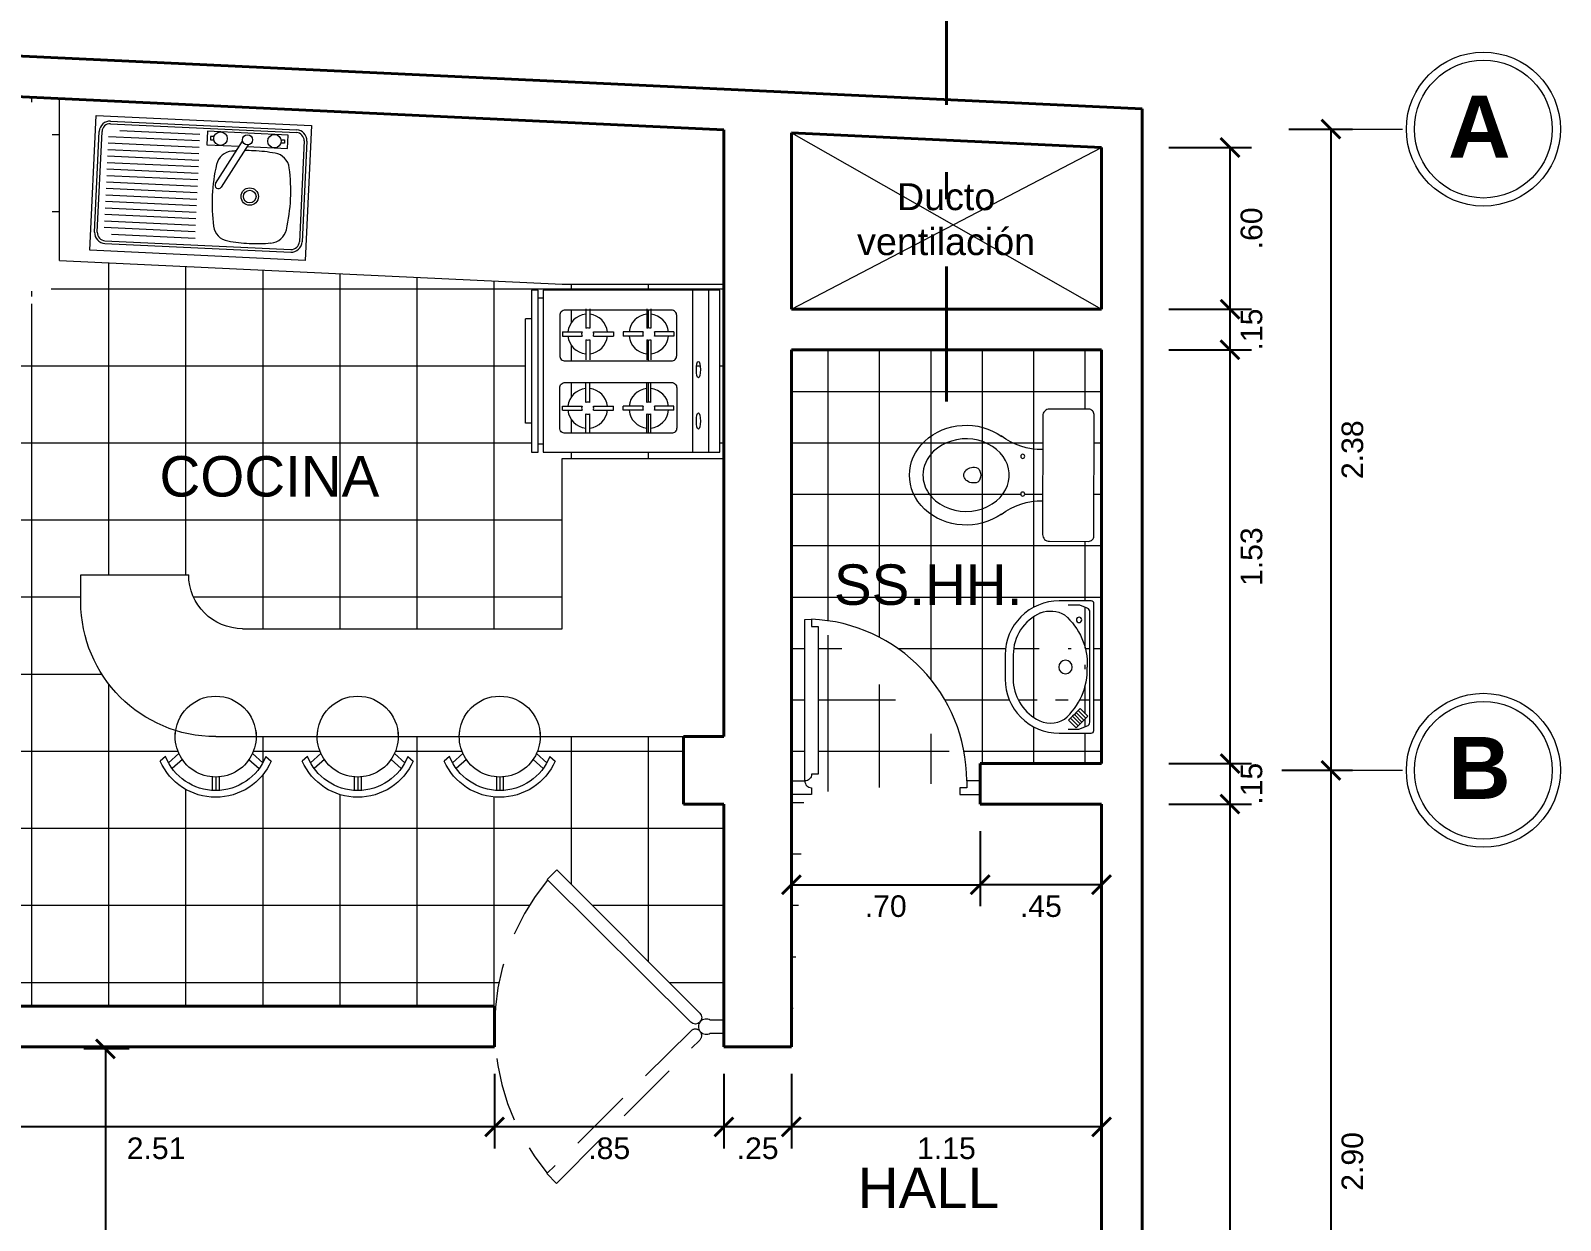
# Model space of a CAD drawing. Header units: millimetres. Extents: x 148 to 249, y 24 to 77.
# Drawn here: x 169.65 to 175.32, y 70.27 to 74.68 of the extents above; entities that cross this region are included whole.
import ezdxf

# ---------------------------------------------------------------- set-up
doc = ezdxf.new("R2010")
doc.units = ezdxf.units.MM
doc.header["$PDMODE"] = 32
doc.linetypes.add('2PAV$0$DASHDOT', pattern=[1, 0.5, -0.25, 0, -0.25])
doc.linetypes.add('HIDDEN', pattern=[0.375, 0.25, -0.125])
doc.layers.get('0').update_dxf_attribs({"lineweight": 0})
doc.layers.get('Defpoints').update_dxf_attribs({"lineweight": 0})
for name, color, linetype, lineweight in [('A-Dims', 22, 'Continuous', 0), ('A-Furniture', 65, 'Continuous', 0), ('A-Hatch', 57, 'Continuous', 0), ('A-Kitchen', 44, 'Continuous', 0), ('A-Section', 178, '2PAV$0$DASHDOT', 40), ('A-Stair', 53, 'Continuous', 0), ('A-Text', 30, 'Continuous', 30), ('A-Wall', 153, 'Continuous', 40), ('P-SANIT', 43, 'Continuous', 0), ('puertas', 40, 'Continuous', 0)]:
    doc.layers.add(name, color=color, linetype=linetype, lineweight=lineweight)
doc.styles.add('ejes', font='swissel.ttf')
doc.dimstyles.new('DIM50', dxfattribs={"dimtxt": 0.08, "dimasz": 0.07, "dimexe": 0.08, "dimexo": 0.1, "dimgap": 0.04, "dimtad": 2, "dimzin": 4, "dimdsep": 46, "dimtxsty": 'ejes', "dimblk": 'ARCHTICK', "dimcen": 0.05, "dimadec": 0, "dimazin": 0, "dimtfac": 1, "dimtix": 1, "dimtmove": 0, "dimatfit": 3, "dimfxl": 0.08, "dimarcsym": 0})

# ---------------------------------------------------------------- blocks, each defined once
blk = doc.blocks.new('0D02D')
at = {"layer": 'P-SANIT'}
blk.add_lwpolyline([(0, -0.225), (0, 0.225, -0.414214), (0.02, 0.245), (0.165, 0.245, -0.414214), (0.19, 0.22), (0.19, -0.22, -0.414214), (0.165, -0.245), (0.02, -0.245, -0.414214)], format="xyb", close=True, dxfattribs=at)
for centre in [(0.264, 0.07), (0.264, -0.07)]:
    blk.add_circle(centre, 0.0075, dxfattribs=at)
for centre, radius, start, end in [((0.1937, 0.3446), 0.2496, 269.146, 307.0592), ((0.457, 0), 0.0372, 134.7231, 225.2769), ((0.1937, -0.3446), 0.2496, 52.9408, 90.854)]:
    blk.add_arc(centre, radius, start, end, dxfattribs=at)
for centre, major_axis, ratio, start_param, end_param in [((0.474, 0), (0.21, 0), 0.880952, 4.03357, 8.5328), ((0.446, 0), (-0.0364, 0), 0.800032, 1.138877, 5.144308)]:
    blk.add_ellipse(centre, major_axis=major_axis, ratio=ratio, start_param=start_param, end_param=end_param, dxfattribs=at)
blk.add_open_spline([(0.634, 0), (0.634, 0.0316), (0.6204, 0.0636), (0.5599, 0.1221), (0.5025, 0.1406), (0.395, 0.126), (0.3484, 0.0938), (0.307, 0.015), (0.3099, -0.0307), (0.3633, -0.1073), (0.4178, -0.1351), (0.5308, -0.1349), (0.5852, -0.1069), (0.6267, -0.0469), (0.634, -0.0234), (0.634, 0)], degree=3, knots=[0, 0, 0, 0, 0.739089, 0.739089, 1.723657, 1.723657, 2.708224, 2.708224, 3.692791, 3.692791, 4.714314, 4.714314, 5.735837, 5.735837, 6.283185, 6.283185, 6.283185, 6.283185], dxfattribs=at)
blk = doc.blocks.new('0D42D')
at = {"layer": 'P-SANIT'}
blk.add_lwpolyline([(0, -0.235), (0, 0.235, -0.414214), (0.01, 0.245), (0.129, 0.245, -0.414214), (0.329, 0.045), (0.329, -0.045, -0.414214), (0.129, -0.245), (0.01, -0.245, -0.414214)], format="xyb", close=True, dxfattribs=at)
for points in [[(0.095, -0.23), (0.0578, -0.23, -0.091972), (0.0524, -0.229), (0.0246, -0.2183, -0.310416), (0.015, -0.2043), (0.015, 0.2043, -0.310416), (0.0246, 0.2183), (0.0524, 0.229, -0.091972), (0.0578, 0.23), (0.095, 0.23)], [(0.198, 0.2004, 0.236842), (0.1087, 0.1932, 0.231608), (0.025, 0)], [(0.198, 0.2004, -0.296459), (0.299, 0.045), (0.299, -0.045, -0.270992), (0.2123, -0.1932, -0.270992)], [(0.2123, -0.1932, -0.27968), (0.1087, -0.1932, -0.231608), (0.025, 0)]]:
    blk.add_lwpolyline(points, format="xyb", dxfattribs=at)
for points in [[(0.0226, -0.1825), (0.0509, -0.1542), (0.058, -0.1613), (0.0297, -0.1896)], [(0.0297, -0.1896), (0.058, -0.1613), (0.065, -0.1684), (0.0368, -0.1967)], [(0.0368, -0.1967), (0.065, -0.1684), (0.0721, -0.1755), (0.0438, -0.2037)], [(0.0438, -0.2037), (0.0721, -0.1755), (0.0792, -0.1825), (0.0509, -0.2108)], [(0.0509, -0.2108), (0.0792, -0.1825), (0.0863, -0.1896), (0.058, -0.2179)], [(0.058, -0.2179), (0.0863, -0.1896), (0.0933, -0.1967), (0.065, -0.2249)]]:
    blk.add_lwpolyline(points, close=True, dxfattribs=at)
for centre, radius in [((0.055, 0.175), 0.01), ((0.105, 0), 0.025)]:
    blk.add_circle(centre, radius, dxfattribs=at)
blk = doc.blocks.new('P70')
at = {"ltscale": 0.75}
blk.add_lwpolyline([(0.05, 0.025), (0.05, 0.6229), (0.075, 0.6245), (0.075, 0.5979), (0.1, 0.5979), (0.1, 0.05), (0.075, 0.05, -0.414214)], format="xyb", close=True, dxfattribs=at)
blk.add_lwpolyline([(0, 0.025), (0.05, 0.025, 0.414214), (0.075, 0), (0.075, -0.025), (0, -0.025)], format="xyb", dxfattribs=at)
blk.add_lwpolyline([(0.7, 0.025), (0.65, 0.025), (0.65, 0), (0.625, 0), (0.625, -0.025), (0.7, -0.025)], dxfattribs=at)
at = {"color": 9, "ltscale": 0.75}
blk.add_arc((0.05, 0.025), 0.6, 0, 87.612, dxfattribs=at)
at = {"flags": 3}
blk.add_attdef('COCO', (0, 0), '', height=0.1, dxfattribs=at)
blk = doc.blocks.new('P-bb-90')
at = {"color": 9, "linetype": 'HIDDEN'}
blk.add_lwpolyline([(0.1297, 0.0173), (0.6952, 0.5769), (0.6569, 0.6152), (0.0944, 0.0527, 1)], format="xyb", close=True, dxfattribs=at)
blk.add_lwpolyline([(0, -0.025), (0.0534, -0.025, 1.863325), (0.0534, 0.025), (0, 0.025)], format="xyb")
blk.add_lwpolyline([(0.6552, -0.6153), (0.0944, -0.0527, -1), (0.1297, -0.0173), (0.6935, -0.5771)], format="xyb", close=True)
blk.add_arc((-0.0036, 0.0013), 0.9036, 320.33221, 39.4691, dxfattribs=at)
blk = doc.blocks.new('Fregadero derecho')
for p, q in [((1.12, -0.5), (1.12, 0)), ((1.12, 0), (1.92, 0)), ((1.92, 0), (1.92, -0.5)), ((1.175, -0.018), (1.865, -0.018)), ((1.175, -0.028), (1.865, -0.028)), ((1.508, -0.0521), (1.2103, -0.0521)), ((1.135, -0.432), (1.135, -0.058)), ((1.145, -0.432), (1.145, -0.058)), ((1.508, -0.0762), (1.17, -0.0762)), ((1.508, -0.1004), (1.17, -0.1004)), ((1.5616, -0.0576), (1.5477, -0.0576)), ((1.5477, -0.0576), (1.5477, -0.0701)), ((1.5477, -0.0701), (1.5616, -0.0701)), ((1.5744, -0.2308), (1.6673, -0.0699)), ((1.6889, -0.0824), (1.596, -0.2433)), ((1.8088, -0.0576), (1.8227, -0.0576)), ((1.8227, -0.0701), (1.8088, -0.0701)), ((1.8227, -0.0576), (1.8227, -0.0701)), ((1.895, -0.058), (1.895, -0.432)), ((1.905, -0.058), (1.905, -0.432)), ((1.508, -0.1245), (1.17, -0.1245)), ((1.508, -0.1486), (1.17, -0.1486)), ((1.508, -0.1727), (1.17, -0.1727)), ((1.508, -0.1968), (1.17, -0.1968)), ((1.508, -0.2209), (1.17, -0.2209)), ((1.508, -0.245), (1.17, -0.245)), ((1.508, -0.2691), (1.17, -0.2691)), ((1.508, -0.2932), (1.17, -0.2932)), ((1.508, -0.3173), (1.17, -0.3173)), ((1.508, -0.3415), (1.17, -0.3415)), ((1.508, -0.3656), (1.17, -0.3656)), ((1.508, -0.3897), (1.17, -0.3897)), ((1.508, -0.4138), (1.17, -0.4138)), ((1.508, -0.4379), (1.1975, -0.4379)), ((1.92, -0.5), (1.12, -0.5)), ((1.175, -0.462), (1.865, -0.462)), ((1.175, -0.472), (1.865, -0.472))]:
    blk.add_line(p, q)
blk.add_lwpolyline([(1.6854, -0.0888), (1.8352, -0.0888), (1.8352, -0.0388), (1.5352, -0.0388), (1.5352, -0.0888), (1.6564, -0.0888)])
for centre, radius in [((1.5852, -0.0638), 0.025), ((1.6852, -0.0638), 0.0187), ((1.7852, -0.0638), 0.025), ((1.7033, -0.2733), 0.0323), ((1.7033, -0.2733), 0.0234)]:
    blk.add_circle(centre, radius)
for centre, radius, start, end in [((1.175, -0.058), 0.04, 90, 180), ((1.175, -0.058), 0.03, 90, 180), ((1.865, -0.058), 0.04, 0, 90), ((1.865, -0.058), 0.03, 0, 90), ((1.6376, -0.1716), 0.0638, 97.23, 169.6188), ((1.7098, -0.7408), 0.6375, 95.7272, 97.23), ((1.7098, -0.7408), 0.6375, 90, 93.0048), ((1.7098, -0.7408), 0.6375, 82.77, 90), ((1.782, -0.1716), 0.0638, 10.3812, 82.77), ((2.2019, -0.275), 0.6375, 169.6188, 180), ((1.2176, -0.275), 0.6375, 0, 10.3812), ((2.2019, -0.275), 0.6375, 180, 190.3812), ((1.5852, -0.237), 0.0125, 150, 330), ((1.2176, -0.275), 0.6375, 349.6188, 0), ((1.6376, -0.3784), 0.0638, 190.3812, 262.77), ((1.782, -0.3784), 0.0638, 277.23, 349.6188), ((1.175, -0.432), 0.04, 180, 270), ((1.175, -0.432), 0.03, 180, 270), ((1.7098, 0.1908), 0.6375, 262.77, 270), ((1.7098, 0.1908), 0.6375, 270, 277.23), ((1.865, -0.432), 0.03, 270, 0), ((1.865, -0.432), 0.04, 270, 0)]:
    blk.add_arc(centre, radius, start, end)
blk = doc.blocks.new('A$C0D2A0BB6')
at = {"layer": 'A-Kitchen'}
for p, q in [((0.1, 1.784), (0, 1.784)), ((0, 1.784), (0, 1.384)), ((0.6735, 1.47), (0.6909, 1.4898)), ((0.663, 1.4201), (0.697, 1.4589)), ((0.6852, 1.4075), (0.7183, 1.4453)), ((0, 1.384), (0, 1.384)), ((0.6, 1.284), (0.6, 0)), ((0.75, 1.2965), (0.8, 1.2965)), ((0.75, 1.284), (0.8, 1.284)), ((0.75, 1.2715), (0.8, 1.2715)), ((0.2, 1.184), (0.2, 0)), ((0.663, 1.1479), (0.697, 1.1091)), ((0.6852, 1.1605), (0.7183, 1.1227)), ((0.6735, 1.098), (0.6909, 1.0782)), ((0.663, 0.8936), (0.697, 0.9324)), ((0.6735, 0.9435), (0.6909, 0.9633)), ((0.6852, 0.881), (0.7183, 0.9188)), ((0.75, 0.77), (0.8, 0.77)), ((0.75, 0.7575), (0.8, 0.7575)), ((0.75, 0.745), (0.8, 0.745)), ((0.6852, 0.634), (0.7183, 0.5962)), ((0.663, 0.6214), (0.697, 0.5826)), ((0.6735, 0.5715), (0.6909, 0.5517)), ((0.663, 0.3672), (0.697, 0.4059)), ((0.6735, 0.417), (0.6909, 0.4369)), ((0.6852, 0.3545), (0.7183, 0.3923)), ((0.75, 0.2435), (0.8, 0.2435)), ((0.75, 0.231), (0.8, 0.231)), ((0.75, 0.2185), (0.8, 0.2185)), ((0.663, 0.0949), (0.697, 0.0561)), ((0.6852, 0.1075), (0.7183, 0.0698)), ((0.6735, 0.045), (0.6909, 0.0252))]:
    blk.add_line(p, q, dxfattribs=at)
for centre, radius, start, end in [((0.1, 1.284), 0.5, 360, 90), ((0.6, 1.284), 0.225, 293.8203, 66.1797), ((0.6, 1.284), 0.15, 90, 270), ((0.6, 1.284), 0.15, 261.3731, 98.6269), ((0.6, 1.284), 0.2, 291.5588, 68.4412), ((0, 1.184), 0.2, 360, 90), ((0.6, 0.7575), 0.15, 90, 270), ((0.6, 0.7575), 0.15, 261.3731, 98.6269), ((0.6, 0.7575), 0.2, 291.5588, 68.4412), ((0.6, 0.7575), 0.225, 293.8203, 66.1797), ((0.6, 0.231), 0.2, 291.5588, 68.4412), ((0.6, 0.231), 0.225, 293.8203, 66.1797), ((0.6, 0.231), 0.15, 90, 270), ((0.6, 0.231), 0.15, 261.3731, 98.6269)]:
    blk.add_arc(centre, radius, start, end, dxfattribs=at)
blk = doc.blocks.new('A$C01DE3050')
at = {"layer": 'A-Kitchen'}
for p, q in [((0.1065, 0.72), (0.4935, 0.72)), ((0.1065, 0.6974), (0.1065, 0.72)), ((0.4935, 0.6974), (0.4935, 0.72)), ((0.6, 0.655), (0, 0.655)), ((0, 0.655), (0, 0)), ((0.0297, 0.655), (0.0297, 0.6728)), ((0.5703, 0.655), (0.5703, 0.6728)), ((0.6, 0), (0.6, 0.655)), ((0.1548, 0.5823), (0.1698, 0.5823)), ((0.1548, 0.5823), (0.1548, 0.5106)), ((0.1698, 0.5823), (0.1698, 0.5106)), ((0.4302, 0.5823), (0.4302, 0.5106)), ((0.4452, 0.5823), (0.4302, 0.5823)), ((0.4452, 0.5823), (0.4452, 0.5106)), ((0.0694, 0.497), (0.1412, 0.497)), ((0.0694, 0.482), (0.1412, 0.482)), ((0.1548, 0.4684), (0.1548, 0.3939)), ((0.1698, 0.4684), (0.1698, 0.3939)), ((0.1834, 0.497), (0.2579, 0.497)), ((0.1834, 0.482), (0.2579, 0.482)), ((0.4166, 0.497), (0.3421, 0.497)), ((0.4166, 0.482), (0.3421, 0.482)), ((0.4302, 0.4684), (0.4302, 0.3939)), ((0.4452, 0.4684), (0.4452, 0.3939)), ((0.5306, 0.497), (0.4588, 0.497)), ((0.5306, 0.482), (0.4588, 0.482)), ((0.1548, 0.3939), (0.1698, 0.3939)), ((0.1548, 0.3586), (0.1698, 0.3586)), ((0.1548, 0.2841), (0.1548, 0.3586)), ((0.1698, 0.2841), (0.1698, 0.3586)), ((0.4452, 0.3939), (0.4302, 0.3939)), ((0.4302, 0.2841), (0.4302, 0.3586)), ((0.4452, 0.3586), (0.4302, 0.3586)), ((0.4452, 0.2841), (0.4452, 0.3586)), ((0.0694, 0.2705), (0.1412, 0.2705)), ((0.0694, 0.2555), (0.1412, 0.2555)), ((0.1548, 0.1702), (0.1548, 0.2419)), ((0.1698, 0.1702), (0.1698, 0.2419)), ((0.1834, 0.2705), (0.2579, 0.2705)), ((0.1834, 0.2555), (0.2579, 0.2555)), ((0.4166, 0.2705), (0.3421, 0.2705)), ((0.4166, 0.2555), (0.3421, 0.2555)), ((0.4302, 0.1702), (0.4302, 0.2419)), ((0.4452, 0.1702), (0.4452, 0.2419)), ((0.5306, 0.2705), (0.4588, 0.2705)), ((0.5306, 0.2555), (0.4588, 0.2555)), ((0.1548, 0.1702), (0.1698, 0.1702)), ((0.4452, 0.1702), (0.4302, 0.1702)), ((0, 0.0995), (0.6, 0.0995)), ((0, 0.041), (0.6, 0.041)), ((0, 0), (0.6, 0))]:
    blk.add_line(p, q, dxfattribs=at)
blk.add_lwpolyline([(0, 0.6728), (0.6, 0.6728), (0.6, 0.6974), (0, 0.6974)], close=True, dxfattribs=at)
for points in [[(0.0894, 0.5932), (0.2379, 0.5932, -0.414214), (0.2579, 0.5732), (0.2579, 0.1793, -0.414214), (0.2379, 0.1593), (0.0894, 0.1593, -0.414214), (0.0694, 0.1793), (0.0694, 0.5732, -0.414214)], [(0.5062, 0.5932), (0.3578, 0.5932, 0.414214), (0.3378, 0.5732), (0.3378, 0.1793, 0.414214), (0.3578, 0.1593), (0.5062, 0.1593, 0.414214), (0.5262, 0.1793), (0.5262, 0.5732, 0.414214)]]:
    blk.add_lwpolyline(points, format="xyb", close=True, dxfattribs=at)
for centre, radius, start, end in [((0.1623, 0.4895), 0.0737, 95.8383, 174.1617), ((0.1623, 0.4895), 0.0224, 70.4407, 109.5593), ((0.1623, 0.4895), 0.0737, 5.8383, 84.1617), ((0.4377, 0.4895), 0.0737, 95.8383, 174.1617), ((0.4377, 0.4895), 0.0224, 70.4407, 109.5593), ((0.4377, 0.4895), 0.0737, 5.8383, 84.1617), ((0.1623, 0.4895), 0.0737, 185.8383, 264.1617), ((0.1623, 0.4895), 0.0224, 160.4407, 199.5593), ((0.1623, 0.4895), 0.0224, 250.4407, 289.5593), ((0.1623, 0.4895), 0.0737, 275.8383, 354.1617), ((0.1623, 0.4895), 0.0224, 340.4407, 19.5593), ((0.4377, 0.4895), 0.0737, 185.8383, 264.1617), ((0.4377, 0.4895), 0.0224, 160.4407, 199.5593), ((0.4377, 0.4895), 0.0224, 250.4407, 289.5593), ((0.4377, 0.4895), 0.0737, 275.8383, 354.1617), ((0.4377, 0.4895), 0.0224, 340.4407, 19.5593), ((0.1623, 0.263), 0.0737, 95.8383, 174.1617), ((0.1623, 0.263), 0.0224, 70.4407, 109.5593), ((0.1623, 0.263), 0.0737, 5.8383, 84.1617), ((0.4377, 0.263), 0.0737, 95.8383, 174.1617), ((0.4377, 0.263), 0.0224, 70.4407, 109.5593), ((0.4377, 0.263), 0.0737, 5.8383, 84.1617), ((0.1623, 0.263), 0.0737, 185.8383, 264.1617), ((0.1623, 0.263), 0.0224, 160.4407, 199.5593), ((0.1623, 0.263), 0.0224, 250.4407, 289.5593), ((0.1623, 0.263), 0.0737, 275.8383, 354.1617), ((0.1623, 0.263), 0.0224, 340.4407, 19.5593), ((0.4377, 0.263), 0.0737, 185.8383, 264.1617), ((0.4377, 0.263), 0.0224, 160.4407, 199.5593), ((0.4377, 0.263), 0.0224, 250.4407, 289.5593), ((0.4377, 0.263), 0.0737, 275.8383, 354.1617), ((0.4377, 0.263), 0.0224, 340.4407, 19.5593)]:
    blk.add_arc(centre, radius, start, end, dxfattribs=at)
for centre in [(0.115, 0.079), (0.3059, 0.079)]:
    blk.add_ellipse(centre, major_axis=(0.0304, 0), ratio=0.249815, dxfattribs=at)
blk = doc.blocks.new('_ArchTick')
at = {"color": 0, "linetype": 'ByBlock', "const_width": 0.15}
blk.add_lwpolyline([(-0.5, -0.5), (0.5, 0.5)], dxfattribs=at)
blk = doc.blocks.new('*D236')
at = {"layer": 'A-Dims', "color": 0, "lineweight": -2}
for p, q in [((173.8666, 74.2472), (174.1728, 74.2472)), ((174.0928, 73.6472), (174.0928, 74.2472)), ((173.8666, 73.6472), (174.1728, 73.6472))]:
    blk.add_line(p, q, dxfattribs=at)
at = {"layer": 'Defpoints', "color": 0}
for p in [(173.7666, 74.2472), (174.0928, 74.2472), (173.7666, 73.6472)]:
    blk.add_point(p, dxfattribs=at)
at = {"layer": 'A-Dims', "color": 0, "lineweight": -2, "xscale": 0.07, "yscale": 0.07, "zscale": 0.07}
for p, rotation in [((174.0928, 74.2472), 90), ((174.0928, 73.6472), 270)]:
    blk.add_blockref('_ArchTick', p, dxfattribs=dict(at, rotation=rotation))
at = {"layer": 'A-Dims', "color": 0, "insert": (174.1728, 73.9472), "char_height": 0.08, "attachment_point": 5, "rotation": 90, "style": 'ejes'}
blk.add_mtext('.60', dxfattribs=at)
blk = doc.blocks.new('*D237')
at = {"layer": 'A-Dims', "color": 0, "lineweight": -2}
for p, q in [((173.8666, 73.6472), (174.1728, 73.6472)), ((174.0928, 73.4972), (174.0928, 73.6472)), ((173.8666, 73.4972), (174.1728, 73.4972))]:
    blk.add_line(p, q, dxfattribs=at)
at = {"layer": 'Defpoints', "color": 0}
for p in [(173.7666, 73.6472), (174.0928, 73.6472), (173.7666, 73.4972)]:
    blk.add_point(p, dxfattribs=at)
at = {"layer": 'A-Dims', "color": 0, "lineweight": -2, "xscale": 0.07, "yscale": 0.07, "zscale": 0.07}
for p, rotation in [((174.0928, 73.6472), 270), ((174.0928, 73.4972), 90)]:
    blk.add_blockref('_ArchTick', p, dxfattribs=dict(at, rotation=rotation))
at = {"layer": 'A-Dims', "color": 0, "insert": (174.1728, 73.5722), "char_height": 0.08, "attachment_point": 5, "rotation": 90, "style": 'ejes'}
blk.add_mtext('.15', dxfattribs=at)
blk = doc.blocks.new('*D238')
at = {"layer": 'A-Dims', "color": 0, "lineweight": -2}
for p, q in [((173.8666, 73.4972), (174.1728, 73.4972)), ((174.0928, 71.9631), (174.0928, 73.4972)), ((173.8666, 71.9631), (174.1728, 71.9631))]:
    blk.add_line(p, q, dxfattribs=at)
at = {"layer": 'Defpoints', "color": 0}
for p in [(173.7666, 73.4972), (174.0928, 73.4972), (173.7666, 71.9631)]:
    blk.add_point(p, dxfattribs=at)
at = {"layer": 'A-Dims', "color": 0, "lineweight": -2, "xscale": 0.07, "yscale": 0.07, "zscale": 0.07}
for p, rotation in [((174.0928, 73.4972), 90), ((174.0928, 71.9631), 270)]:
    blk.add_blockref('_ArchTick', p, dxfattribs=dict(at, rotation=rotation))
at = {"layer": 'A-Dims', "color": 0, "insert": (174.1728, 72.7301), "char_height": 0.08, "attachment_point": 5, "rotation": 90, "style": 'ejes'}
blk.add_mtext('1.53', dxfattribs=at)
blk = doc.blocks.new('*D239')
at = {"layer": 'A-Dims', "color": 0, "lineweight": -2}
for p, q in [((173.8666, 71.9631), (174.1728, 71.9631)), ((174.0928, 71.8131), (174.0928, 71.9631)), ((173.8666, 71.8131), (174.1728, 71.8131))]:
    blk.add_line(p, q, dxfattribs=at)
at = {"layer": 'Defpoints', "color": 0}
for p in [(173.7666, 71.9631), (174.0928, 71.9631), (173.7666, 71.8131)]:
    blk.add_point(p, dxfattribs=at)
at = {"layer": 'A-Dims', "color": 0, "lineweight": -2, "xscale": 0.07, "yscale": 0.07, "zscale": 0.07}
for p, rotation in [((174.0928, 71.9631), 270), ((174.0928, 71.8131), 90)]:
    blk.add_blockref('_ArchTick', p, dxfattribs=dict(at, rotation=rotation))
at = {"layer": 'A-Dims', "color": 0, "insert": (174.1728, 71.8881), "char_height": 0.08, "attachment_point": 5, "rotation": 90, "style": 'ejes'}
blk.add_mtext('.15', dxfattribs=at)
blk = doc.blocks.new('*D242')
at = {"layer": 'A-Dims', "color": 0, "lineweight": -2}
for p, q in [((173.8666, 71.8131), (174.1728, 71.8131)), ((174.0928, 65.9131), (174.0928, 71.8131)), ((173.8666, 65.9131), (174.1728, 65.9131))]:
    blk.add_line(p, q, dxfattribs=at)
at = {"layer": 'Defpoints', "color": 0}
for p in [(173.7666, 71.8131), (174.0928, 71.8131), (173.7666, 65.9131)]:
    blk.add_point(p, dxfattribs=at)
at = {"layer": 'A-Dims', "color": 0, "lineweight": -2, "xscale": 0.07, "yscale": 0.07, "zscale": 0.07}
for p, rotation in [((174.0928, 71.8131), 90), ((174.0928, 65.9131), 270)]:
    blk.add_blockref('_ArchTick', p, dxfattribs=dict(at, rotation=rotation))
at = {"layer": 'A-Dims', "color": 0, "insert": (174.1728, 68.8631), "char_height": 0.08, "attachment_point": 5, "rotation": 90, "style": 'ejes'}
blk.add_mtext('5.90', dxfattribs=at)
blk = doc.blocks.new('*D338')
at = {"layer": 'A-Dims', "color": 0, "lineweight": -2}
for p, q in [((173.1666, 71.7131), (173.1666, 71.434)), ((173.6166, 71.7131), (173.6166, 71.434)), ((173.6166, 71.514), (173.1666, 71.514))]:
    blk.add_line(p, q, dxfattribs=at)
at = {"layer": 'Defpoints', "color": 0}
for p in [(173.1666, 71.8131), (173.6166, 71.8131), (173.1666, 71.514)]:
    blk.add_point(p, dxfattribs=at)
at = {"layer": 'A-Dims', "color": 0, "lineweight": -2, "xscale": 0.07, "yscale": 0.07, "zscale": 0.07, "rotation": 180}
blk.add_blockref('_ArchTick', (173.1666, 71.514), dxfattribs=at)
at = {"layer": 'A-Dims', "color": 0, "lineweight": -2, "xscale": 0.07, "yscale": 0.07, "zscale": 0.07}
blk.add_blockref('_ArchTick', (173.6166, 71.514), dxfattribs=at)
at = {"layer": 'A-Dims', "color": 0, "insert": (173.3916, 71.434), "char_height": 0.08, "attachment_point": 5, "style": 'ejes'}
blk.add_mtext('.45', dxfattribs=at)
blk = doc.blocks.new('*D339')
at = {"layer": 'A-Dims', "color": 0, "lineweight": -2}
for p, q in [((172.4666, 71.7131), (172.4666, 71.434)), ((173.1666, 71.7131), (173.1666, 71.434)), ((172.4666, 71.514), (173.1666, 71.514))]:
    blk.add_line(p, q, dxfattribs=at)
at = {"layer": 'Defpoints', "color": 0}
for p in [(172.4666, 71.8131), (173.1666, 71.8131), (173.1666, 71.514)]:
    blk.add_point(p, dxfattribs=at)
at = {"layer": 'A-Dims', "color": 0, "lineweight": -2, "xscale": 0.07, "yscale": 0.07, "zscale": 0.07, "rotation": 180}
blk.add_blockref('_ArchTick', (172.4666, 71.514), dxfattribs=at)
at = {"layer": 'A-Dims', "color": 0, "lineweight": -2, "xscale": 0.07, "yscale": 0.07, "zscale": 0.07}
blk.add_blockref('_ArchTick', (173.1666, 71.514), dxfattribs=at)
at = {"layer": 'A-Dims', "color": 0, "insert": (172.8166, 71.434), "char_height": 0.08, "attachment_point": 5, "style": 'ejes'}
blk.add_mtext('.70', dxfattribs=at)
blk = doc.blocks.new('*D342')
at = {"layer": 'A-Dims', "color": 0, "lineweight": -2}
for p, q in [((168.8566, 70.8131), (168.8566, 70.5364)), ((171.3666, 70.8131), (171.3666, 70.5364)), ((171.3666, 70.6164), (168.8566, 70.6164))]:
    blk.add_line(p, q, dxfattribs=at)
at = {"layer": 'Defpoints', "color": 0}
for p in [(168.8566, 70.9131), (171.3666, 70.9131), (168.8566, 70.6164)]:
    blk.add_point(p, dxfattribs=at)
at = {"layer": 'A-Dims', "color": 0, "lineweight": -2, "xscale": 0.07, "yscale": 0.07, "zscale": 0.07, "rotation": 180}
blk.add_blockref('_ArchTick', (168.8566, 70.6164), dxfattribs=at)
at = {"layer": 'A-Dims', "color": 0, "lineweight": -2, "xscale": 0.07, "yscale": 0.07, "zscale": 0.07}
blk.add_blockref('_ArchTick', (171.3666, 70.6164), dxfattribs=at)
at = {"layer": 'A-Dims', "color": 0, "insert": (170.1116, 70.5364), "char_height": 0.08, "attachment_point": 5, "style": 'ejes'}
blk.add_mtext('2.51', dxfattribs=at)
blk = doc.blocks.new('*D343')
at = {"layer": 'A-Dims', "color": 0, "lineweight": -2}
for p, q in [((171.3666, 70.8131), (171.3666, 70.5364)), ((172.2166, 70.8131), (172.2166, 70.5364)), ((172.2166, 70.6164), (171.3666, 70.6164))]:
    blk.add_line(p, q, dxfattribs=at)
at = {"layer": 'Defpoints', "color": 0}
for p in [(171.3666, 70.9131), (172.2166, 70.9131), (171.3666, 70.6164)]:
    blk.add_point(p, dxfattribs=at)
at = {"layer": 'A-Dims', "color": 0, "lineweight": -2, "xscale": 0.07, "yscale": 0.07, "zscale": 0.07, "rotation": 180}
blk.add_blockref('_ArchTick', (171.3666, 70.6164), dxfattribs=at)
at = {"layer": 'A-Dims', "color": 0, "lineweight": -2, "xscale": 0.07, "yscale": 0.07, "zscale": 0.07}
blk.add_blockref('_ArchTick', (172.2166, 70.6164), dxfattribs=at)
at = {"layer": 'A-Dims', "color": 0, "insert": (171.7916, 70.5364), "char_height": 0.08, "attachment_point": 5, "style": 'ejes'}
blk.add_mtext('.85', dxfattribs=at)
blk = doc.blocks.new('*D344')
at = {"layer": 'A-Dims', "color": 0, "lineweight": -2}
for p, q in [((172.2166, 70.8131), (172.2166, 70.5364)), ((172.4666, 70.8131), (172.4666, 70.5364)), ((172.4666, 70.6164), (172.2166, 70.6164))]:
    blk.add_line(p, q, dxfattribs=at)
at = {"layer": 'Defpoints', "color": 0}
for p in [(172.2166, 70.9131), (172.4666, 70.9131), (172.2166, 70.6164)]:
    blk.add_point(p, dxfattribs=at)
at = {"layer": 'A-Dims', "color": 0, "lineweight": -2, "xscale": 0.07, "yscale": 0.07, "zscale": 0.07, "rotation": 180}
blk.add_blockref('_ArchTick', (172.2166, 70.6164), dxfattribs=at)
at = {"layer": 'A-Dims', "color": 0, "lineweight": -2, "xscale": 0.07, "yscale": 0.07, "zscale": 0.07}
blk.add_blockref('_ArchTick', (172.4666, 70.6164), dxfattribs=at)
at = {"layer": 'A-Dims', "color": 0, "insert": (172.3416, 70.5364), "char_height": 0.08, "attachment_point": 5, "style": 'ejes'}
blk.add_mtext('.25', dxfattribs=at)
blk = doc.blocks.new('*D345')
at = {"layer": 'A-Dims', "color": 0, "lineweight": -2}
for p, q in [((172.4666, 70.8131), (172.4666, 70.5364)), ((173.6166, 70.8131), (173.6166, 70.5364)), ((173.6166, 70.6164), (172.4666, 70.6164))]:
    blk.add_line(p, q, dxfattribs=at)
at = {"layer": 'Defpoints', "color": 0}
for p in [(172.4666, 70.9131), (173.6166, 70.9131), (172.4666, 70.6164)]:
    blk.add_point(p, dxfattribs=at)
at = {"layer": 'A-Dims', "color": 0, "lineweight": -2, "xscale": 0.07, "yscale": 0.07, "zscale": 0.07, "rotation": 180}
blk.add_blockref('_ArchTick', (172.4666, 70.6164), dxfattribs=at)
at = {"layer": 'A-Dims', "color": 0, "lineweight": -2, "xscale": 0.07, "yscale": 0.07, "zscale": 0.07}
blk.add_blockref('_ArchTick', (173.6166, 70.6164), dxfattribs=at)
at = {"layer": 'A-Dims', "color": 0, "insert": (173.0416, 70.5364), "char_height": 0.08, "attachment_point": 5, "style": 'ejes'}
blk.add_mtext('1.15', dxfattribs=at)
blk = doc.blocks.new('*D552')
at = {"layer": 'A-Dims', "color": 0, "lineweight": -2}
for p, q in [((174.2855, 71.9381), (174.5469, 71.9381)), ((174.4669, 71.9381), (174.4669, 69.0381)), ((174.2855, 69.0381), (174.5469, 69.0381))]:
    blk.add_line(p, q, dxfattribs=at)
at = {"layer": 'Defpoints', "color": 0}
for p in [(174.1855, 71.9381), (174.1855, 69.0381), (174.4669, 69.0381)]:
    blk.add_point(p, dxfattribs=at)
at = {"layer": 'A-Dims', "color": 0, "lineweight": -2, "xscale": 0.07, "yscale": 0.07, "zscale": 0.07}
for p, rotation in [((174.4669, 71.9381), 90), ((174.4669, 69.0381), 270)]:
    blk.add_blockref('_ArchTick', p, dxfattribs=dict(at, rotation=rotation))
at = {"layer": 'A-Dims', "color": 0, "insert": (174.5469, 70.4881), "char_height": 0.08, "attachment_point": 5, "rotation": 90, "style": 'ejes'}
blk.add_mtext('2.90', dxfattribs=at)
blk = doc.blocks.new('*D553')
at = {"layer": 'A-Dims', "color": 0, "lineweight": -2}
for p, q in [((174.3103, 74.3152), (174.5469, 74.3152)), ((174.4669, 74.3152), (174.4669, 71.9381)), ((174.3103, 71.9381), (174.5469, 71.9381))]:
    blk.add_line(p, q, dxfattribs=at)
at = {"layer": 'Defpoints', "color": 0}
for p in [(174.2103, 74.3152), (174.2103, 71.9381), (174.4669, 71.9381)]:
    blk.add_point(p, dxfattribs=at)
at = {"layer": 'A-Dims', "color": 0, "lineweight": -2, "xscale": 0.07, "yscale": 0.07, "zscale": 0.07}
for p, rotation in [((174.4669, 74.3152), 90), ((174.4669, 71.9381), 270)]:
    blk.add_blockref('_ArchTick', p, dxfattribs=dict(at, rotation=rotation))
at = {"layer": 'A-Dims', "color": 0, "insert": (174.5469, 73.1267), "char_height": 0.08, "attachment_point": 5, "rotation": 90, "style": 'ejes'}
blk.add_mtext('2.38', dxfattribs=at)
blk = doc.blocks.new('*D580')
at = {"layer": 'A-Dims', "color": 0, "lineweight": -2}
for p, q in [((170.0116, 70.9053), (169.844, 70.9052)), ((169.924, 70.9053), (169.929, 65.1408)), ((170.0166, 65.1409), (169.849, 65.1407))]:
    blk.add_line(p, q, dxfattribs=at)
at = {"layer": 'Defpoints', "color": 0}
for p in [(170.1116, 70.9054), (169.929, 65.1408), (170.1166, 65.141)]:
    blk.add_point(p, dxfattribs=at)
at = {"layer": 'A-Dims', "color": 0, "lineweight": -2, "xscale": 0.07, "yscale": 0.07, "zscale": 0.07}
for p, rotation in [((169.924, 70.9053), 90.04969742014859), ((169.929, 65.1408), 270.0496974201486)]:
    blk.add_blockref('_ArchTick', p, dxfattribs=dict(at, rotation=rotation))
at = {"layer": 'A-Dims', "color": 0, "insert": (169.8465, 68.023), "char_height": 0.08, "attachment_point": 5, "rotation": 270.0497, "style": 'ejes'}
blk.add_mtext('5.76', dxfattribs=at)

msp = doc.modelspace()

# ---------------------------------------------------------------- hatches: boundary and pattern name
at = {"layer": 'A-Hatch'}
h = msp.add_hatch(dxfattribs=at)
h.set_pattern_fill('ANSI37', color=256, scale=0.09, angle=45, style=0)
h.set_pattern_definition([(90, (-4.9426, 0), (-0.28575, 6e-17), []), (180, (-4.9426, 0), (-6e-17, -0.28575), [])])
h.paths.add_polyline_path([(170.2326, 72.6631, 0.414214), (170.4326, 72.4631), (171.6166, 72.4631), (171.6166, 73.0939), (172.2166, 73.0939), (172.2166, 73.7404), (171.6166, 73.7404), (169.7535, 73.8278), (169.7535, 74.4284), (169.0066, 74.4635), (169.0066, 73.7627), (169.0066, 72.0631), (169.0066, 71.8131), (168.9448, 71.8131), (168.9448, 71.7381), (168.9198, 71.7381), (168.9198, 71.7631), (168.8948, 71.7631, 0.40299), (168.2453, 71.1381), (168.2714, 71.1381), (168.2714, 71.1631), (168.8698, 71.1631), (168.8698, 71.1381, -0.414214), (168.8948, 71.1131, 0.414214), (168.9198, 71.1381), (168.9448, 71.1381), (168.9448, 71.0631), (171.37, 71.0631, -0.151779), (171.5631, 71.5313), (171.5616, 71.5328), (171.5977, 71.5689), (172.1274, 71.0375, -0.3564), (172.1304, 71.0078, -0.356858), (172.1661, 71.0114), (172.2166, 71.0114), (172.2166, 71.8131), (172.0666, 71.8131), (172.0666, 72.0631), (171.6166, 72.0631), (171.5355, 72.0631, -0.108803), (171.5217, 72.0001), (171.5604, 71.9661, 0.032536), (171.5715, 71.9896), (171.5914, 71.9722, -0.65164), (171.1797, 71.9722), (171.1995, 71.9896, 0.032536), (171.2106, 71.9661), (171.2494, 72.0001, -0.108803), (171.2355, 72.0631), (171.0091, 72.0631, -0.108803), (170.9952, 72.0001), (171.034, 71.9661, 0.032536), (171.0451, 71.9896), (171.0649, 71.9722, -0.65164), (170.6532, 71.9722), (170.6731, 71.9896, 0.032536), (170.6842, 71.9661), (170.7229, 72.0001, -0.108803), (170.7091, 72.0631), (170.4826, 72.0631, -0.108803), (170.4687, 72.0001), (170.5075, 71.9661, 0.032536), (170.5186, 71.9896), (170.5384, 71.9722, -0.65164), (170.1267, 71.9722), (170.1466, 71.9896, 0.032536), (170.1577, 71.9661), (170.1965, 72.0001, -0.147065), (170.1843, 72.0856, -0.328523), (169.8326, 72.5631), (169.8326, 72.6631)])
h.paths.add_polyline_path([(169.6777, 73.6746, -0.306268), (169.6277, 73.6746, 0.306268), (169.5777, 73.6746), (169.5777, 73.6946), (169.6102, 73.6946, 0.298502), (169.613, 73.7146), (169.046, 73.7146, -0.414214), (169.026, 73.7346), (169.026, 73.7496, -0.414214), (169.046, 73.7696), (169.066, 73.7696, 0.414214), (169.046, 73.7896, -0.414214), (169.026, 73.8096), (169.026, 74.3446, -0.414214), (169.046, 74.3646), (169.101, 74.3646), (169.101, 74.3896), (169.076, 74.3896), (169.076, 74.4146), (169.676, 74.4146), (169.676, 74.3896), (169.651, 74.3896), (169.651, 74.3646), (169.706, 74.3646, -0.414214), (169.726, 74.3446), (169.726, 73.8096, -0.414214), (169.706, 73.7896, 0.414214), (169.686, 73.7696), (169.706, 73.7696, -0.414214), (169.726, 73.7496), (169.726, 73.7346, -0.414214), (169.706, 73.7146), (169.6458, 73.7146, 0.244866), (169.6459, 73.6946), (169.6777, 73.6946)], flags=16)
h.paths.add_polyline_path([(171.4812, 73.2246), (171.4812, 73.6115), (171.5038, 73.6115), (171.5038, 73.718), (171.5284, 73.718), (171.5284, 73.6883), (171.5462, 73.6883), (171.5462, 73.718), (172.2012, 73.718), (172.2012, 73.118), (171.5462, 73.118), (171.5462, 73.1478), (171.5284, 73.1478), (171.5284, 73.118), (171.5038, 73.118), (171.5038, 73.2246)], flags=16)
h.paths.add_polyline_path([(171.608, 73.2075), (171.608, 73.3559, -0.414214), (171.628, 73.3759), (172.0219, 73.3759, -0.414214), (172.0419, 73.3559), (172.0419, 73.2075, -0.414214), (172.0219, 73.1875), (171.628, 73.1875, -0.414214)], flags=0)
h.paths.add_polyline_path([(171.6188, 73.2728), (171.6188, 73.2878), (171.6383, 73.2878, -0.355707), (171.7042, 73.3537), (171.7042, 73.3014, -0.172364), (171.7192, 73.3014), (171.7192, 73.3537, -0.355707), (171.785, 73.2878), (171.8073, 73.2878), (171.8073, 73.2728), (171.785, 73.2728, -0.355707), (171.7192, 73.207), (171.7192, 73.2592, -0.172364), (171.7042, 73.2592), (171.7042, 73.207, -0.355707), (171.6383, 73.2728)], flags=0)
h.paths.add_polyline_path([(171.608, 73.4758), (171.608, 73.6242, -0.414214), (171.628, 73.6442), (172.0219, 73.6442, -0.414214), (172.0419, 73.6242), (172.0419, 73.4758, -0.414214), (172.0219, 73.4558), (171.628, 73.4558, -0.414214)], flags=0)
h.paths.add_polyline_path([(171.6188, 73.5482), (171.6188, 73.5632), (171.6383, 73.5632, -0.355707), (171.7042, 73.6291), (171.7042, 73.5769, -0.172364), (171.7192, 73.5769), (171.7192, 73.6291, -0.355707), (171.785, 73.5632), (171.8073, 73.5632), (171.8073, 73.5482), (171.785, 73.5482, -0.355707), (171.7192, 73.4824), (171.7192, 73.5346, -0.172364), (171.7042, 73.5346), (171.7042, 73.4824, -0.355707), (171.6383, 73.5482)], flags=0)
h.paths.add_polyline_path([(171.8426, 73.2728), (171.8426, 73.2878), (171.8648, 73.2878, -0.355707), (171.9307, 73.3537), (171.9307, 73.3014, -0.172364), (171.9457, 73.3014), (171.9457, 73.3537, -0.355707), (172.0115, 73.2878), (172.031, 73.2878), (172.031, 73.2728), (172.0115, 73.2728, -0.355707), (171.9457, 73.207), (171.9457, 73.2592, -0.172364), (171.9307, 73.2592), (171.9307, 73.207, -0.355707), (171.8648, 73.2728)], flags=0)
h.paths.add_polyline_path([(171.8426, 73.5482), (171.8426, 73.5632), (171.8648, 73.5632, -0.355707), (171.9307, 73.6291), (171.9307, 73.5769, -0.172364), (171.9457, 73.5769), (171.9457, 73.6291, -0.355707), (172.0115, 73.5632), (172.031, 73.5632), (172.031, 73.5482), (172.0115, 73.5482, -0.355707), (171.9457, 73.4824), (171.9457, 73.5346, -0.172364), (171.9307, 73.5346), (171.9307, 73.4824, -0.355707), (171.8648, 73.5482)], flags=0)
edge = h.paths.add_edge_path(flags=0)
edge.add_ellipse((172.1221, 73.2331), major_axis=(0, 0.0304), ratio=0.249815, start_angle=0, end_angle=360)
edge = h.paths.add_edge_path(flags=0)
edge.add_ellipse((172.1221, 73.4239), major_axis=(0, 0.0304), ratio=0.249815, start_angle=0, end_angle=360)
h = msp.add_hatch(dxfattribs=at)
h.set_pattern_fill('ANSI37,_O', color=256, scale=0.06, angle=45)
h.set_pattern_definition([(90, (-4.9426, 0), (-0.1905, 4e-17), []), (180, (-4.9426, 0), (-4e-17, -0.1905), [])])
edge = h.paths.add_edge_path()
edge.add_line((173.6166, 73.4972), (172.4666, 73.4972))
edge.add_line((172.4666, 70.9131), (172.4666, 73.4972))
edge.add_line((172.5166, 71.8987), (172.5166, 72.4966))
edge.add_line((172.5166, 72.4966), (172.5416, 72.4982))
edge.add_line((172.5416, 72.4982), (172.5416, 72.4716))
edge.add_line((172.5416, 72.4716), (172.5666, 72.4716))
edge.add_line((172.5666, 72.4716), (172.5666, 71.9237))
edge.add_line((172.5666, 71.9237), (172.5416, 71.9237))
edge.add_arc((172.5166, 71.9237), 0.025, 270, 360, ccw=False)
edge.add_line((172.4666, 71.8987), (172.5166, 71.8987))
edge.add_arc((172.5416, 71.8987), 0.025, 180, 270)
edge.add_line((172.5416, 71.8737), (172.5416, 71.8487))
edge.add_line((172.5416, 71.8487), (172.4666, 71.8487))
edge.add_arc((172.5166, 71.8987), 0.6, 0, 87.612)
edge.add_line((173.1666, 71.8987), (173.1166, 71.8987))
edge.add_line((173.1166, 71.8987), (173.1166, 71.8737))
edge.add_line((173.1166, 71.8737), (173.0916, 71.8737))
edge.add_line((173.0916, 71.8737), (173.0916, 71.8487))
edge.add_line((173.0916, 71.8487), (173.1666, 71.8487))
edge.add_line((173.1666, 71.8131), (173.1666, 71.9631))
edge.add_line((173.1666, 71.9631), (173.6166, 71.9631))
edge.add_line((173.6166, 71.9631), (173.6166, 73.4972))
edge = h.paths.add_edge_path(flags=16)
edge.add_line((173.5882, 72.8069), (173.5887, 73.2569))
edge.add_arc((173.5687, 73.2569), 0.02, 359.9411, 449.9411)
edge.add_line((173.5687, 73.2769), (173.4237, 73.2771))
edge.add_arc((173.4237, 73.2521), 0.025, 89.9411, 179.9411)
edge.add_line((173.3987, 73.2521), (173.3982, 72.8121))
edge.add_arc((173.4232, 72.8121), 0.025, 179.9411, 269.9411)
edge.add_line((173.4232, 72.7871), (173.5682, 72.7869))
edge.add_arc((173.5682, 72.8069), 0.02, 269.9411, 359.9411)
edge = h.paths.add_edge_path(flags=16)
edge.add_arc((173.3245, 73.1022), 0.0075, 0, 360)
edge = h.paths.add_edge_path(flags=16)
edge.add_arc((173.3244, 72.9622), 0.0075, 0, 360)
edge = h.paths.add_edge_path(flags=16)
edge.add_arc((173.4831, 72.3209), 0.025, 0, 360)
edge = h.paths.add_edge_path(flags=16)
edge.add_arc((173.5333, 72.4958), 0.01, 0, 360)
h.paths.add_polyline_path([(173.5582, 72.1312), (173.5299, 72.1595), (173.5229, 72.1525), (173.5511, 72.1242)], flags=16)
h.paths.add_polyline_path([(173.544, 72.1171), (173.5158, 72.1454), (173.5087, 72.1383), (173.537, 72.11)], flags=16)
h.paths.add_polyline_path([(173.5299, 72.103), (173.5016, 72.1313), (173.4946, 72.1242), (173.5228, 72.0959)], flags=16)
h.paths.add_polyline_path([(173.537, 72.11), (173.5087, 72.1383), (173.5016, 72.1313), (173.5299, 72.103)], flags=16)
h.paths.add_polyline_path([(173.5511, 72.1242), (173.5229, 72.1525), (173.5158, 72.1454), (173.544, 72.1171)], flags=16)
h.paths.add_polyline_path([(173.5653, 72.1383), (173.537, 72.1666), (173.5299, 72.1595), (173.5582, 72.1312)], flags=16)
edge = h.paths.add_edge_path(flags=16)
edge.add_line((173.4928, 72.0909), (173.5301, 72.0909))
edge.add_arc((173.5301, 72.1059), 0.015, 269.9411, 290.9603)
edge.add_line((173.5354, 72.0918), (173.5632, 72.1025))
edge.add_arc((173.5579, 72.1165), 0.015, 290.9603, 359.9411)
edge.add_line((173.5729, 72.1165), (173.5733, 72.5251))
edge.add_arc((173.5583, 72.5251), 0.015, 359.9411, 428.9219)
edge.add_line((173.5637, 72.5391), (173.5359, 72.5498))
edge.add_arc((173.5305, 72.5359), 0.015, 68.9219, 89.9411)
edge.add_line((173.5305, 72.5509), (173.4933, 72.5509))
edge = h.paths.add_edge_path(flags=16)
edge.add_line((173.5878, 72.0858), (173.5883, 72.5558))
edge.add_arc((173.5783, 72.5558), 0.01, 359.9411, 449.9411)
edge.add_line((173.5783, 72.5658), (173.4593, 72.5659))
edge.add_arc((173.4591, 72.3659), 0.2, 89.9411, 179.9411)
edge.add_line((173.2591, 72.3661), (173.259, 72.2761))
edge.add_arc((173.459, 72.2759), 0.2, 179.9411, 269.9411)
edge.add_line((173.4588, 72.0759), (173.5778, 72.0758))
edge.add_arc((173.5778, 72.0858), 0.01, 269.9411, 359.9411)
edge = h.paths.add_edge_path(flags=16)
edge.add_arc((173.4591, 72.3659), 0.17, 113.8894, 179.9411)
edge.add_line((173.2891, 72.3661), (173.289, 72.2761))
edge.add_arc((173.459, 72.2759), 0.17, 179.9411, 240.5912)
edge = h.paths.add_edge_path(flags=16)
edge.add_arc((173.4274, 72.2131), 0.0999, 238.6906, 301.1917)
edge.add_arc((173.3239, 72.31), 0.2395, 310.4294, 362.5904)
edge = h.paths.add_edge_path(flags=16)
edge.add_arc((173.4277, 72.4288), 0.0999, 58.6906, 111.9888, ccw=False)
edge.add_arc((173.3239, 72.3321), 0.2395, -2.7081, 49.4528, ccw=False)

# ---------------------------------------------------------------- linework, layer by layer
at = {"layer": 'A-Dims'}
for p, q in [((174.5469, 74.3152), (174.7317, 74.3152)), ((174.5469, 71.9381), (174.7317, 71.9381))]:
    msp.add_line(p, q, dxfattribs=at)
for centre, radius in [((175.0322, 74.3152), 0.2854), ((175.0322, 74.3152), 0.2554), ((175.0322, 71.9381), 0.2854), ((175.0322, 71.9381), 0.2554)]:
    msp.add_circle(centre, radius, dxfattribs=at)
at = {"layer": 'A-Furniture'}
for p, q in [((169.7535, 73.8278), (171.6166, 73.7404)), ((171.6166, 73.7404), (172.2166, 73.7404)), ((171.6166, 72.4631), (171.6166, 73.0939)), ((171.6166, 73.0939), (172.2166, 73.0939)), ((171.6166, 72.0631), (172.0666, 72.0631))]:
    msp.add_line(p, q, dxfattribs=at)
at = {"layer": 'A-Section', "color": 2}
msp.add_lwpolyline([(173.0416, 73.3054), (173.0416, 76.5781)], dxfattribs=at)
at = {"layer": 'A-Stair', "color": 53}
for p, q in [((169.7535, 73.8278), (169.7535, 74.4284)), ((172.4666, 74.3011), (173.6166, 73.6472)), ((172.4666, 73.6472), (173.6166, 74.2472))]:
    msp.add_line(p, q, dxfattribs=at)
at = {"layer": 'A-Wall'}
for p, q in [((168.8569, 74.6207), (173.7666, 74.3903)), ((169.0066, 74.4635), (172.2166, 74.3129)), ((173.7666, 63.2394), (173.7666, 74.3903)), ((172.2166, 72.0631), (172.2166, 74.3129)), ((172.4666, 73.6472), (172.4666, 74.3011)), ((172.4666, 74.3011), (173.6166, 74.2472)), ((173.6166, 73.6472), (173.6166, 74.2472)), ((173.6166, 73.6472), (172.4666, 73.6472)), ((172.4666, 70.9131), (172.4666, 73.4972)), ((173.6166, 73.4972), (172.4666, 73.4972)), ((173.6166, 71.9631), (173.6166, 73.4972)), ((172.0666, 72.0631), (172.0666, 71.8131)), ((172.0666, 72.0631), (172.2166, 72.0631)), ((173.1666, 71.8131), (173.1666, 71.9631)), ((173.1666, 71.9631), (173.6166, 71.9631)), ((172.0666, 71.8131), (172.2166, 71.8131)), ((172.2166, 70.9131), (172.2166, 71.8131)), ((173.1666, 71.8131), (173.6166, 71.8131)), ((173.6166, 69.7881), (173.6166, 71.8131)), ((168.8566, 71.0631), (171.3666, 71.0631)), ((171.3666, 70.9131), (171.3666, 71.0631)), ((168.8566, 70.9131), (171.3666, 70.9131)), ((172.2166, 70.9131), (172.4666, 70.9131))]:
    msp.add_line(p, q, dxfattribs=at)

# ---------------------------------------------------------------- block references
at = {"layer": 'A-Furniture', "xscale": -1, "rotation": 90}
msp.add_blockref('A$C0D2A0BB6', (171.6166, 72.6631), dxfattribs=at)
at = {"layer": 'A-Kitchen'}
for name, p, rotation in [('Fregadero derecho', (168.7702, 74.4181), 357.3138299825616), ('A$C01DE3050', (172.2012, 73.118), 90)]:
    msp.add_blockref(name, p, dxfattribs=dict(at, rotation=rotation))
at = {"layer": 'P-SANIT', "xscale": -1}
for name, p, rotation in [('0D02D', (173.5885, 73.0319), 359.9411362916021), ('0D42D', (173.5881, 72.3208), 359.9411362916086)]:
    msp.add_blockref(name, p, dxfattribs=dict(at, rotation=rotation))
at = {"layer": 'puertas'}
msp.add_blockref('P70', (172.4666, 71.8737), dxfattribs=at)
at = {"layer": 'puertas', "xscale": 0.9444444440000002, "yscale": 0.9444444439999997, "zscale": 0.944444444, "rotation": 180}
msp.add_blockref('P-bb-90', (172.2166, 70.9878), dxfattribs=at)

# ---------------------------------------------------------------- texts
at = {"layer": 'A-Dims', "char_height": 0.2295, "width": 0.94069, "attachment_point": 3}
for s, insert in [('{\\fArial|b1|i0|c0|p34;A}', (175.1329, 74.4389)), ('{\\fArial|b1|i0|c0|p34;B}', (175.1329, 72.0617))]:
    msp.add_mtext(s, dxfattribs=dict(at, insert=insert))
at = {"layer": 'A-Text', "attachment_point": 1}
for s, insert, char_height, width in [('\\pxqc;{\\fArial|b0|i0|c0|p34;Ducto\\Pventilación}', (172.3015, 74.1148), 0.1, 1.477769), ('\\pxqc;{\\fArial|b0|i0|c0|p34;COCINA}', (169.5712, 73.103), 0.15, 1.921231), ('\\pxqc;{\\fArial|b0|i0|c0|p34;SS.HH.}', (172.0132, 72.7015), 0.15, 1.921231), ('\\pxqc;{\\fArial|b0|i0|c0|p34;HALL}', (172.0142, 70.4655), 0.15, 1.921231)]:
    msp.add_mtext(s, dxfattribs=dict(at, insert=insert, char_height=char_height, width=width))

# ---------------------------------------------------------------- dimensions: what is measured, and where the dimension line sits
at = {"layer": 'A-Dims'}
for base, p1, p2, picture, middle in [((174.4669, 71.9381), (174.2103, 74.3152), (174.2103, 71.9381), '*D553', (174.5469, 73.1267)), ((174.0928, 74.2472), (173.7666, 73.6472), (173.7666, 74.2472), '*D236', (174.1728, 73.9472)), ((174.0928, 73.6472), (173.7666, 73.4972), (173.7666, 73.6472), '*D237', (174.1728, 73.5722)), ((174.0928, 73.4972), (173.7666, 71.9631), (173.7666, 73.4972), '*D238', (174.1728, 72.7301)), ((174.0928, 71.9631), (173.7666, 71.8131), (173.7666, 71.9631), '*D239', (174.1728, 71.8881)), ((174.4669, 69.0381), (174.1855, 71.9381), (174.1855, 69.0381), '*D552', (174.5469, 70.4881)), ((174.0928, 71.8131), (173.7666, 65.9131), (173.7666, 71.8131), '*D242', (174.1728, 68.8631))]:
    dim = msp.add_linear_dim(base=base, p1=p1, p2=p2, angle=90, dimstyle='DIM50', dxfattribs=at)
    dim.commit()
    dim.dimension.update_dxf_attribs({"geometry": picture, "text_midpoint": middle})
for base, p1, p2, picture, middle in [((173.1666, 71.514), (172.4666, 71.8131), (173.1666, 71.8131), '*D339', (172.8166, 71.434)), ((173.1666, 71.514), (173.6166, 71.8131), (173.1666, 71.8131), '*D338', (173.3916, 71.434)), ((168.8566, 70.6164), (171.3666, 70.9131), (168.8566, 70.9131), '*D342', (170.1116, 70.5364)), ((171.3666, 70.6164), (172.2166, 70.9131), (171.3666, 70.9131), '*D343', (171.7916, 70.5364)), ((172.2166, 70.6164), (172.4666, 70.9131), (172.2166, 70.9131), '*D344', (172.3416, 70.5364)), ((172.4666, 70.6164), (173.6166, 70.9131), (172.4666, 70.9131), '*D345', (173.0416, 70.5364))]:
    dim = msp.add_linear_dim(base=base, p1=p1, p2=p2, dimstyle='DIM50', dxfattribs=at)
    dim.commit()
    dim.dimension.update_dxf_attribs({"geometry": picture, "text_midpoint": middle})
dim = msp.add_aligned_dim(p1=(170.1116, 70.9054), p2=(170.1166, 65.141), distance=-0.1876, dimstyle='DIM50', override={"dimfxl": 0.03}, dxfattribs=at)
dim.commit()
dim.dimension.update_dxf_attribs({"geometry": '*D580', "text_midpoint": (169.8465, 68.023)})

doc.saveas('drawing.dxf')
